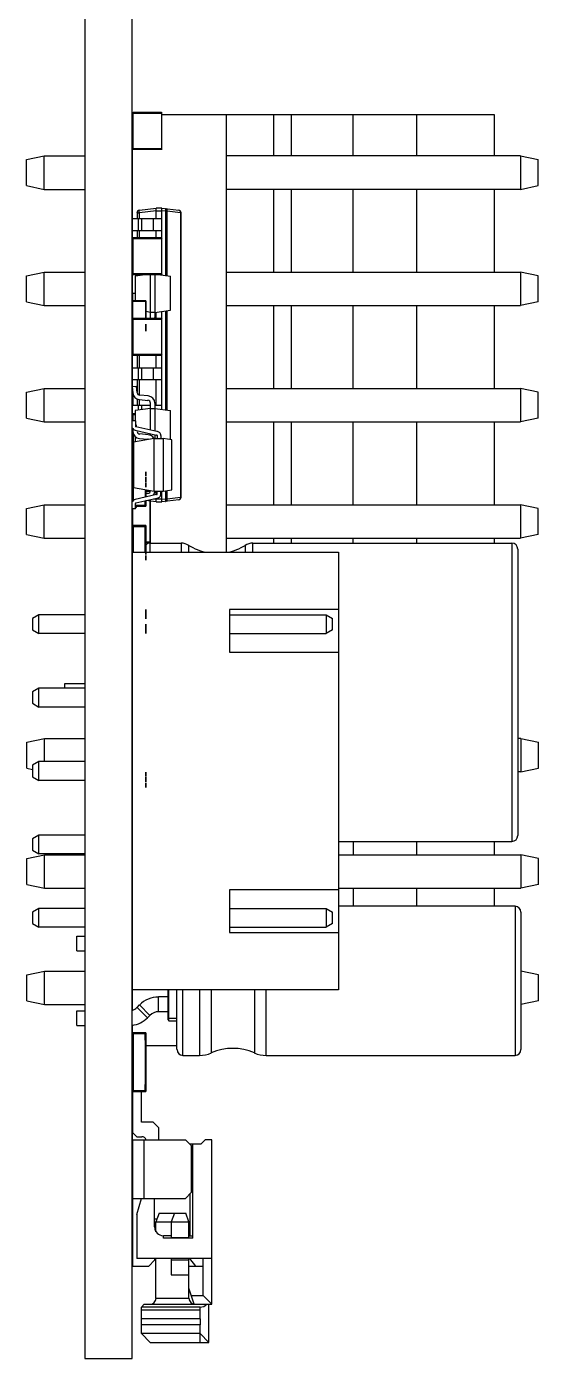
# Model space of a CAD drawing. Header units: inches. Extents: x 1.24 to 10.48, y 2 to 7.32.
# Drawn here: x 5.567 to 6.253, y 2.19 to 3.976 of the extents above; entities that cross this region are included whole.
import ezdxf

# ---------------------------------------------------------------- set-up
doc = ezdxf.new("R2010")
doc.units = ezdxf.units.IN
doc.header["$LTSCALE"] = 0.605
doc.header["$MEASUREMENT"] = 0
doc.layers.get('0').update_dxf_attribs({"linetype": 'CONTINUOUS'})

msp = doc.modelspace()

# ---------------------------------------------------------------- linework, layer by layer
at = {"color": 7, "linetype": 'Continuous'}
for p, q in [((5.6451, 7.3154), (5.6451, 2.1904)), ((5.7087, 2.1904), (5.7087, 7.3154)), ((5.7091, 3.8581), (5.7093, 3.8581)), ((5.7091, 3.6731), (5.7091, 3.8581)), ((5.7093, 3.8598), (5.7093, 3.8122)), ((5.7479, 3.8606), (5.7101, 3.8606)), ((5.7486, 3.8122), (5.7486, 3.8598)), ((5.7486, 3.8581), (6.1934, 3.8581)), ((5.8351, 3.2711), (5.8351, 3.8581)), ((6.1934, 3.8581), (6.1934, 3.8026)), ((5.7101, 3.8114), (5.7479, 3.8114)), ((5.5674, 3.7976), (5.591, 3.8026)), ((5.5674, 3.7627), (5.5674, 3.7976)), ((5.591, 3.8026), (5.6451, 3.8026)), ((5.591, 3.7577), (5.591, 3.8026)), ((5.7087, 3.8026), (5.7091, 3.8026)), ((6.2288, 3.8026), (5.8351, 3.8026)), ((6.2288, 3.8026), (6.2525, 3.7976)), ((6.2288, 3.8026), (6.2288, 3.7577)), ((6.2525, 3.7627), (6.2525, 3.7976)), ((5.5674, 3.7627), (5.591, 3.7577)), ((5.591, 3.7577), (5.6451, 3.7577)), ((5.7087, 3.7577), (5.7091, 3.7577)), ((6.2288, 3.7577), (5.8351, 3.7577)), ((6.1934, 3.7577), (6.1934, 3.6467)), ((6.2288, 3.7577), (6.2525, 3.7627)), ((5.7183, 3.7297), (5.7408, 3.7324)), ((5.7486, 3.7324), (5.7408, 3.7324)), ((5.7408, 3.7289), (5.7408, 3.7324)), ((5.7486, 3.7324), (5.7711, 3.7297)), ((5.7486, 3.7289), (5.7486, 3.7324)), ((5.7093, 3.7184), (5.7486, 3.7184)), ((5.7093, 3.7027), (5.7093, 3.7184)), ((5.7152, 3.7261), (5.7152, 3.7184)), ((5.7172, 3.7027), (5.7172, 3.7184)), ((5.7408, 3.7184), (5.7408, 3.7289)), ((5.7486, 3.6427), (5.7486, 3.7289)), ((5.7742, 3.345), (5.7742, 3.7261)), ((5.7093, 3.7027), (5.7486, 3.7027)), ((5.7152, 3.7027), (5.7152, 3.6926)), ((5.7408, 3.6926), (5.7408, 3.7027)), ((5.7093, 3.6918), (5.7093, 3.6442)), ((5.7479, 3.6926), (5.7101, 3.6926)), ((5.7093, 3.6731), (5.7087, 3.673)), ((5.7087, 3.673), (5.7093, 3.6662)), ((5.7091, 3.5692), (5.7091, 3.6676)), ((5.5674, 3.6417), (5.591, 3.6467)), ((5.591, 3.6467), (5.6451, 3.6467)), ((5.591, 3.6018), (5.591, 3.6467)), ((5.7087, 3.6467), (5.7091, 3.6467)), ((5.7101, 3.6434), (5.7479, 3.6434)), ((5.7291, 3.6434), (5.7126, 3.6411)), ((5.7152, 3.6434), (5.7152, 3.6415)), ((5.7333, 3.5859), (5.7333, 3.6434)), ((5.7392, 3.6434), (5.7392, 3.5859)), ((5.7434, 3.6434), (5.7599, 3.6411)), ((5.8351, 3.6467), (6.2288, 3.6467)), ((6.2525, 3.6417), (6.2288, 3.6467)), ((6.2288, 3.6467), (6.2288, 3.6018)), ((5.5674, 3.6068), (5.5674, 3.6417)), ((5.7126, 3.6411), (5.7126, 3.608)), ((5.7599, 3.5957), (5.7599, 3.6411)), ((6.2525, 3.6068), (6.2525, 3.6417)), ((5.5674, 3.6068), (5.591, 3.6018)), ((5.7093, 3.6184), (5.7126, 3.6184)), ((5.7093, 3.6184), (5.7093, 3.5362)), ((5.7268, 3.608), (5.7095, 3.608)), ((5.727, 3.5846), (5.727, 3.6078)), ((5.727, 3.6073), (5.727, 3.6072)), ((5.727, 3.6072), (5.727, 3.5846)), ((6.2525, 3.6068), (6.2288, 3.6018)), ((5.591, 3.6018), (5.6451, 3.6018)), ((5.7087, 3.6018), (5.7091, 3.6018)), ((5.727, 3.592), (5.727, 3.5968)), ((5.727, 3.5968), (5.727, 3.592)), ((5.7333, 3.5928), (5.727, 3.5937)), ((5.727, 3.592), (5.727, 3.5871)), ((5.727, 3.5871), (5.727, 3.592)), ((5.7392, 3.5928), (5.7333, 3.5928)), ((5.7392, 3.5928), (5.7599, 3.5957)), ((5.7408, 3.5846), (5.7408, 3.593)), ((5.7486, 3.4627), (5.7486, 3.5941)), ((5.8351, 3.6018), (6.2288, 3.6018)), ((6.1934, 3.6018), (6.1934, 3.4908)), ((5.7479, 3.5846), (5.7101, 3.5846)), ((5.727, 3.5723), (5.727, 3.5771)), ((5.727, 3.5771), (5.727, 3.5723)), ((5.727, 3.5723), (5.727, 3.5674)), ((5.727, 3.5674), (5.727, 3.5723)), ((5.7093, 3.5707), (5.7087, 3.5638)), ((5.7087, 3.5638), (5.7093, 3.5638)), ((5.7091, 3.4931), (5.7091, 3.5638)), ((5.7101, 3.5354), (5.7479, 3.5354)), ((5.7152, 3.5354), (5.7152, 3.5184)), ((5.7408, 3.5184), (5.7408, 3.5354)), ((5.7093, 3.5184), (5.7486, 3.5184)), ((5.7093, 3.5027), (5.7093, 3.5184)), ((5.7172, 3.5027), (5.7172, 3.5184)), ((5.7093, 3.5027), (5.7486, 3.5027)), ((5.7152, 3.5027), (5.7152, 3.4864)), ((5.7408, 3.4684), (5.7408, 3.5027)), ((5.5674, 3.4858), (5.591, 3.4908)), ((5.5674, 3.4509), (5.5674, 3.4858)), ((5.591, 3.4908), (5.6451, 3.4908)), ((5.591, 3.4459), (5.591, 3.4908)), ((5.7146, 3.4935), (5.7087, 3.493)), ((5.7087, 3.493), (5.7094, 3.4848)), ((5.7087, 3.4908), (5.7089, 3.4908)), ((5.7091, 3.4474), (5.7091, 3.4876)), ((5.7153, 3.4853), (5.7146, 3.4935)), ((5.7302, 3.4807), (5.7189, 3.4817)), ((5.8351, 3.4908), (6.2288, 3.4908)), ((6.2525, 3.4858), (6.2288, 3.4908)), ((6.2288, 3.4908), (6.2288, 3.4459)), ((6.2525, 3.4509), (6.2525, 3.4858)), ((5.7092, 3.481), (5.7105, 3.481)), ((5.7092, 3.4574), (5.7092, 3.481)), ((5.7093, 3.4684), (5.7333, 3.4684)), ((5.7093, 3.4474), (5.7093, 3.4684)), ((5.7107, 3.4807), (5.7096, 3.4807)), ((5.7096, 3.4807), (5.7096, 3.4684)), ((5.7333, 3.464), (5.7126, 3.4611)), ((5.7152, 3.4766), (5.7152, 3.4684)), ((5.7172, 3.4617), (5.7172, 3.4684)), ((5.7183, 3.4758), (5.7297, 3.4748)), ((5.7333, 3.4348), (5.7333, 3.4709)), ((5.7333, 3.464), (5.7392, 3.464)), ((5.7392, 3.4709), (5.7392, 3.4335)), ((5.7392, 3.4684), (5.7486, 3.4684)), ((5.7392, 3.464), (5.7599, 3.4611)), ((5.5674, 3.4509), (5.591, 3.4459)), ((5.591, 3.4459), (5.6451, 3.4459)), ((5.713, 3.4474), (5.7087, 3.4474)), ((5.7093, 3.4574), (5.7092, 3.4574)), ((5.7126, 3.4568), (5.7101, 3.4568)), ((5.7126, 3.4611), (5.7126, 3.4474)), ((5.713, 3.4474), (5.713, 3.4402)), ((5.7599, 3.4221), (5.7599, 3.4611)), ((5.8351, 3.4459), (6.2288, 3.4459)), ((6.1934, 3.4459), (6.1934, 3.3349)), ((6.2525, 3.4509), (6.2288, 3.4459)), ((5.709, 3.4375), (5.7094, 3.4328)), ((5.7091, 3.3892), (5.7091, 3.4356)), ((5.7095, 3.4321), (5.7095, 3.4118)), ((5.7127, 3.4347), (5.7414, 3.4282)), ((5.7146, 3.4415), (5.713, 3.4414)), ((5.7415, 3.433), (5.7137, 3.4393)), ((5.7148, 3.439), (5.7146, 3.4415)), ((5.7153, 3.4333), (5.7152, 3.4341)), ((5.7302, 3.4287), (5.7189, 3.4297)), ((5.7333, 3.4279), (5.7333, 3.43)), ((5.7392, 3.4287), (5.7392, 3.4238)), ((5.7093, 3.4184), (5.7095, 3.4184)), ((5.7093, 3.4002), (5.7093, 3.4184)), ((5.7106, 3.4118), (5.7095, 3.4118)), ((5.7103, 3.4108), (5.7101, 3.411)), ((5.7103, 3.4108), (5.7106, 3.4108)), ((5.7103, 3.3408), (5.7103, 3.4108)), ((5.7382, 3.4238), (5.7106, 3.4189)), ((5.7106, 3.4189), (5.7106, 3.3578)), ((5.7126, 3.4263), (5.7126, 3.4193)), ((5.7183, 3.4238), (5.7297, 3.4228)), ((5.7382, 3.4238), (5.75, 3.4238)), ((5.7382, 3.3529), (5.7382, 3.4238)), ((5.7422, 3.4277), (5.7422, 3.4238)), ((5.7469, 3.4277), (5.7469, 3.4238)), ((5.7618, 3.4217), (5.75, 3.4238)), ((5.75, 3.4238), (5.75, 3.3529)), ((5.7618, 3.355), (5.7618, 3.4217)), ((5.7093, 3.3977), (5.7103, 3.3977)), ((5.7093, 3.3977), (5.7093, 3.3907)), ((5.7095, 3.4), (5.7103, 3.4)), ((5.7095, 3.4), (5.7095, 3.3977)), ((5.7103, 3.4), (5.7101, 3.4002)), ((5.7094, 3.3921), (5.7087, 3.3838)), ((5.7087, 3.3838), (5.7103, 3.3837)), ((5.7091, 3.3395), (5.7091, 3.3838)), ((5.7093, 3.3838), (5.7093, 3.3788)), ((5.7096, 3.3684), (5.7096, 3.3782)), ((5.7101, 3.378), (5.7103, 3.378)), ((5.727, 3.3761), (5.727, 3.3791)), ((5.727, 3.3791), (5.727, 3.3761)), ((5.727, 3.3761), (5.727, 3.373)), ((5.727, 3.373), (5.727, 3.3761)), ((5.7093, 3.3684), (5.7103, 3.3684)), ((5.7093, 3.3527), (5.7093, 3.3684)), ((5.7106, 3.3578), (5.7382, 3.3529)), ((5.727, 3.3685), (5.727, 3.3716)), ((5.727, 3.3716), (5.727, 3.3685)), ((5.727, 3.3685), (5.727, 3.3655)), ((5.727, 3.3655), (5.727, 3.3685)), ((5.727, 3.3615), (5.727, 3.3645)), ((5.727, 3.3645), (5.727, 3.3615)), ((5.727, 3.3615), (5.727, 3.3584)), ((5.727, 3.3584), (5.727, 3.3615)), ((5.7093, 3.3527), (5.7103, 3.3527)), ((5.7093, 3.3447), (5.7093, 3.3397)), ((5.7103, 3.3449), (5.7095, 3.3449)), ((5.7096, 3.3449), (5.7096, 3.3527)), ((5.7103, 3.3449), (5.7101, 3.3447)), ((5.7414, 3.3485), (5.7127, 3.342)), ((5.7137, 3.3374), (5.7415, 3.3437)), ((5.726, 3.3551), (5.726, 3.3451)), ((5.726, 3.3402), (5.726, 3.334)), ((5.727, 3.3549), (5.727, 3.3453)), ((5.7331, 3.3527), (5.727, 3.3527)), ((5.7297, 3.35), (5.727, 3.3498)), ((5.7408, 3.3387), (5.727, 3.3404)), ((5.727, 3.3332), (5.727, 3.3404)), ((5.7324, 3.3397), (5.7324, 3.2846)), ((5.7328, 3.3397), (5.7328, 3.2842)), ((5.7382, 3.3529), (5.75, 3.3529)), ((5.7422, 3.3527), (5.7391, 3.3527)), ((5.7408, 3.3484), (5.7408, 3.3527)), ((5.7408, 3.3423), (5.7408, 3.3436)), ((5.7408, 3.3387), (5.7408, 3.3422)), ((5.7422, 3.349), (5.7422, 3.3529)), ((5.7469, 3.349), (5.7469, 3.3529)), ((5.7486, 3.3527), (5.7469, 3.3527)), ((5.7486, 3.3423), (5.7486, 3.3529)), ((5.7486, 3.3387), (5.7486, 3.3422)), ((5.7711, 3.3415), (5.7486, 3.3387)), ((5.75, 3.3529), (5.7618, 3.355)), ((5.5674, 3.3299), (5.591, 3.3349)), ((5.5674, 3.295), (5.5674, 3.3299)), ((5.591, 3.3349), (5.6451, 3.3349)), ((5.591, 3.29), (5.591, 3.3349)), ((5.713, 3.3293), (5.7087, 3.3293)), ((5.7091, 3.2345), (5.7091, 3.3293)), ((5.7096, 3.3068), (5.7096, 3.3293)), ((5.713, 3.3293), (5.713, 3.3365)), ((5.726, 3.334), (5.713, 3.334)), ((5.713, 3.333), (5.7268, 3.333)), ((5.713, 3.3314), (5.7146, 3.3313)), ((5.7146, 3.3313), (5.7147, 3.333)), ((5.726, 3.334), (5.7262, 3.3338)), ((5.7408, 3.3387), (5.7486, 3.3387)), ((5.8351, 3.3349), (6.2288, 3.3349)), ((6.2525, 3.3299), (6.2288, 3.3349)), ((6.2288, 3.3349), (6.2288, 3.29)), ((6.2525, 3.295), (6.2525, 3.3299)), ((5.7092, 3.3078), (5.7096, 3.3078)), ((5.7092, 3.2842), (5.7092, 3.3078)), ((5.7093, 3.3066), (5.7093, 3.2952)), ((5.7268, 3.3068), (5.7095, 3.3068)), ((5.7103, 3.3058), (5.7101, 3.306)), ((5.7103, 3.3058), (5.726, 3.3058)), ((5.7103, 3.2711), (5.7103, 3.3058)), ((5.726, 3.3058), (5.7262, 3.306)), ((5.726, 3.2711), (5.726, 3.3058)), ((5.727, 3.2952), (5.727, 3.3066)), ((5.7324, 3.3078), (5.7328, 3.3078)), ((5.5674, 3.295), (5.591, 3.29)), ((5.591, 3.29), (5.6451, 3.29)), ((5.7087, 3.29), (5.7091, 3.29)), ((5.7095, 3.295), (5.7103, 3.295)), ((5.7096, 3.295), (5.7096, 3.2846)), ((5.7103, 3.295), (5.7101, 3.2952)), ((5.726, 3.2969), (5.7262, 3.2971)), ((5.726, 3.2969), (5.7268, 3.2969)), ((5.727, 3.2952), (5.726, 3.296)), ((5.727, 3.2952), (5.727, 3.2711)), ((5.7328, 3.2921), (5.7324, 3.2921)), ((5.8351, 3.29), (6.2288, 3.29)), ((6.1934, 3.29), (6.1934, 3.2834)), ((6.2525, 3.295), (6.2288, 3.29)), ((5.7103, 3.2842), (5.7092, 3.2842)), ((5.7092, 3.2711), (5.9848, 3.2711)), ((5.7092, 2.6845), (5.7092, 3.2711)), ((5.7103, 3.2846), (5.7096, 3.2846)), ((5.7324, 3.2846), (5.727, 3.2846)), ((5.7328, 3.2842), (5.727, 3.2842)), ((5.727, 3.2784), (5.727, 3.2814)), ((5.727, 3.2814), (5.727, 3.2784)), ((5.727, 3.2784), (5.727, 3.2753)), ((5.727, 3.2753), (5.727, 3.2784)), ((5.727, 3.2713), (5.727, 3.2744)), ((5.727, 3.2744), (5.727, 3.2713)), ((5.727, 3.2713), (5.727, 3.2682)), ((5.727, 3.2682), (5.727, 3.2713)), ((5.7329, 3.2834), (5.7741, 3.2834)), ((5.8704, 3.2834), (6.2172, 3.2834)), ((5.9848, 3.2711), (5.9848, 2.6845)), ((6.225, 3.2755), (6.225, 2.8913)), ((5.727, 3.2638), (5.727, 3.2668)), ((5.727, 3.2668), (5.727, 3.2638)), ((5.727, 3.2638), (5.727, 3.2607)), ((5.727, 3.2607), (5.727, 3.2638)), ((5.7092, 3.2345), (5.7091, 3.2345)), ((5.5838, 3.1873), (5.5753, 3.1823)), ((5.5753, 3.1823), (5.5753, 3.167)), ((5.6451, 3.1873), (5.5838, 3.1873)), ((5.5838, 3.1621), (5.5838, 3.1873)), ((5.7092, 3.1873), (5.7087, 3.1873)), ((5.727, 3.1895), (5.727, 3.1944)), ((5.727, 3.1944), (5.727, 3.1895)), ((5.727, 3.187), (5.727, 3.1918)), ((5.727, 3.1918), (5.727, 3.187)), ((5.727, 3.1895), (5.727, 3.1847)), ((5.727, 3.1847), (5.727, 3.1895)), ((5.727, 3.187), (5.727, 3.1821)), ((5.727, 3.1821), (5.727, 3.187)), ((5.9848, 3.1943), (5.8391, 3.1943)), ((5.8391, 3.1943), (5.8391, 3.1373)), ((5.8391, 3.1873), (5.9684, 3.1873)), ((5.9684, 3.1873), (5.9769, 3.1823)), ((5.9684, 3.1873), (5.9684, 3.1621)), ((5.9769, 3.167), (5.9769, 3.1823)), ((5.5753, 3.167), (5.5838, 3.1621)), ((5.6451, 3.1621), (5.5838, 3.1621)), ((5.7092, 3.1621), (5.7087, 3.1621)), ((5.727, 3.1699), (5.727, 3.1747)), ((5.727, 3.1747), (5.727, 3.1699)), ((5.727, 3.1747), (5.727, 3.1699)), ((5.727, 3.1673), (5.727, 3.1721)), ((5.727, 3.1721), (5.727, 3.1673)), ((5.727, 3.1699), (5.727, 3.165)), ((5.727, 3.165), (5.727, 3.1699)), ((5.727, 3.1699), (5.727, 3.165)), ((5.727, 3.1673), (5.727, 3.1624)), ((5.727, 3.1624), (5.727, 3.1673)), ((5.8391, 3.1621), (5.9684, 3.1621)), ((5.9769, 3.167), (5.9684, 3.1621)), ((5.8391, 3.1373), (5.9848, 3.1373)), ((5.5838, 3.0888), (5.5753, 3.0839)), ((5.6451, 3.0888), (5.5838, 3.0888)), ((5.5838, 3.0636), (5.5838, 3.0888)), ((5.6187, 3.0952), (5.6451, 3.0952)), ((5.6187, 3.0888), (5.6187, 3.0952)), ((5.7087, 3.0952), (5.7092, 3.0952)), ((5.7092, 3.0888), (5.7087, 3.0888)), ((5.5753, 3.0839), (5.5753, 3.0686)), ((5.5753, 3.0686), (5.5838, 3.0636)), ((5.6451, 3.0636), (5.5838, 3.0636)), ((5.7092, 3.0636), (5.7087, 3.0636)), ((5.5675, 3.0165), (5.5912, 3.0215)), ((5.5912, 3.0215), (5.6451, 3.0215)), ((5.5912, 2.9904), (5.5912, 3.0215)), ((5.7087, 3.0215), (5.7092, 3.0215)), ((5.7087, 3.0186), (5.7092, 3.0186)), ((6.229, 3.0215), (6.225, 3.0215)), ((6.229, 3.0215), (6.2526, 3.0165)), ((6.229, 3.0215), (6.229, 2.9766)), ((5.5675, 2.9816), (5.5675, 3.0165)), ((6.2526, 2.9816), (6.2526, 3.0165)), ((5.5838, 2.9904), (5.5753, 2.9855)), ((5.5753, 2.9855), (5.5753, 2.9701)), ((5.6451, 2.9904), (5.5838, 2.9904)), ((5.5838, 2.9652), (5.5838, 2.9904)), ((5.7092, 2.9904), (5.7087, 2.9904)), ((5.5675, 2.9816), (5.5753, 2.98)), ((5.5753, 2.9701), (5.5838, 2.9652)), ((5.6451, 2.9652), (5.5838, 2.9652)), ((5.7092, 2.9652), (5.7087, 2.9652)), ((5.727, 2.9734), (5.727, 2.9764)), ((5.727, 2.9764), (5.727, 2.9734)), ((5.727, 2.9734), (5.727, 2.9703)), ((5.727, 2.9703), (5.727, 2.9734)), ((5.727, 2.9663), (5.727, 2.9694)), ((5.727, 2.9694), (5.727, 2.9663)), ((5.727, 2.9663), (5.727, 2.9632)), ((5.727, 2.9632), (5.727, 2.9663)), ((6.229, 2.9766), (6.225, 2.9766)), ((6.229, 2.9766), (6.2526, 2.9816)), ((5.727, 2.9588), (5.727, 2.9618)), ((5.727, 2.9618), (5.727, 2.9588)), ((5.727, 2.9588), (5.727, 2.9557)), ((5.727, 2.9557), (5.727, 2.9588)), ((5.5838, 2.892), (5.5753, 2.8871)), ((5.5753, 2.8871), (5.5753, 2.8717)), ((5.6451, 2.892), (5.5838, 2.892)), ((5.5838, 2.8668), (5.5838, 2.892)), ((5.7092, 2.892), (5.7087, 2.892)), ((5.9848, 2.8834), (6.2172, 2.8834)), ((6.1935, 2.8834), (6.1935, 2.8656)), ((5.5675, 2.8606), (5.5912, 2.8656)), ((5.5675, 2.8257), (5.5675, 2.8606)), ((5.5753, 2.8717), (5.5838, 2.8668)), ((5.6451, 2.8668), (5.5838, 2.8668)), ((5.5912, 2.8656), (5.6451, 2.8656)), ((5.5912, 2.8207), (5.5912, 2.8656)), ((5.7092, 2.8668), (5.7087, 2.8668)), ((5.7087, 2.8656), (5.7092, 2.8656)), ((5.9848, 2.8656), (6.229, 2.8656)), ((6.2526, 2.8606), (6.229, 2.8656)), ((6.229, 2.8656), (6.229, 2.8207)), ((6.2526, 2.8257), (6.2526, 2.8606)), ((5.5675, 2.8257), (5.5912, 2.8207)), ((5.7087, 2.8383), (5.7092, 2.8383)), ((6.2526, 2.8257), (6.229, 2.8207)), ((5.5912, 2.8207), (5.6451, 2.8207)), ((5.7092, 2.8082), (5.7087, 2.8082)), ((5.9848, 2.8184), (5.8391, 2.8184)), ((5.8391, 2.8184), (5.8391, 2.7613)), ((5.9848, 2.8207), (6.229, 2.8207)), ((6.1935, 2.8207), (6.1935, 2.7965)), ((5.5838, 2.7936), (5.5753, 2.7886)), ((5.5753, 2.7886), (5.5753, 2.7733)), ((5.6451, 2.7936), (5.5838, 2.7936)), ((5.5838, 2.7684), (5.5838, 2.7936)), ((5.7092, 2.7936), (5.7087, 2.7936)), ((5.8391, 2.7936), (5.9684, 2.7936)), ((5.9684, 2.7936), (5.9769, 2.7886)), ((5.9684, 2.7936), (5.9684, 2.7684)), ((5.9769, 2.7733), (5.9769, 2.7886)), ((6.2214, 2.7965), (5.9848, 2.7965)), ((6.2293, 2.7886), (6.2293, 2.6044)), ((5.5753, 2.7733), (5.5838, 2.7684)), ((5.6451, 2.7684), (5.5838, 2.7684)), ((5.7092, 2.7684), (5.7087, 2.7684)), ((5.8391, 2.7684), (5.9684, 2.7684)), ((5.9769, 2.7733), (5.9684, 2.7684)), ((5.6348, 2.7565), (5.6451, 2.7565)), ((5.6348, 2.7368), (5.6348, 2.7565)), ((5.8391, 2.7613), (5.9848, 2.7613)), ((5.6348, 2.7368), (5.6451, 2.7368)), ((5.5675, 2.7047), (5.5912, 2.7097)), ((5.5675, 2.6698), (5.5675, 2.7047)), ((5.5912, 2.7097), (5.6451, 2.7097)), ((5.5912, 2.6648), (5.5912, 2.7097)), ((5.7087, 2.7097), (5.7092, 2.7097)), ((6.2526, 2.7047), (6.2293, 2.7096)), ((6.2526, 2.6698), (6.2526, 2.7047)), ((5.9848, 2.6845), (5.7092, 2.6845)), ((5.7093, 2.6572), (5.7093, 2.6845)), ((5.7569, 2.6442), (5.7569, 2.6845)), ((5.7687, 2.6044), (5.7687, 2.6845)), ((5.5675, 2.6698), (5.5912, 2.6648)), ((5.5912, 2.6648), (5.6451, 2.6648)), ((5.7087, 2.6648), (5.7093, 2.6648)), ((5.7152, 2.661), (5.7184, 2.6642)), ((5.7569, 2.6749), (5.7441, 2.6749)), ((6.2526, 2.6698), (6.2293, 2.6649)), ((5.6348, 2.6563), (5.6451, 2.6563)), ((5.6348, 2.6366), (5.6348, 2.6563)), ((5.7291, 2.6471), (5.7323, 2.6503)), ((5.7569, 2.6552), (5.7441, 2.6552)), ((5.758, 2.643), (5.7687, 2.643)), ((5.6348, 2.6366), (5.6451, 2.6366)), ((5.7093, 2.6093), (5.7093, 2.637)), ((5.7093, 2.6266), (5.7093, 2.6152)), ((5.7268, 2.6268), (5.7095, 2.6268)), ((5.7103, 2.6258), (5.7101, 2.626)), ((5.7103, 2.6258), (5.726, 2.6258)), ((5.7103, 2.549), (5.7103, 2.6258)), ((5.726, 2.6258), (5.7262, 2.626)), ((5.726, 2.6258), (5.726, 2.549)), ((5.727, 2.6152), (5.727, 2.6266)), ((5.7103, 2.6093), (5.7093, 2.6093)), ((5.7095, 2.615), (5.7103, 2.615)), ((5.7103, 2.615), (5.7101, 2.6152)), ((5.726, 2.6169), (5.7262, 2.6171)), ((5.726, 2.6169), (5.7268, 2.6169)), ((5.727, 2.6152), (5.726, 2.616)), ((5.727, 2.6152), (5.727, 2.5597)), ((5.7687, 2.6093), (5.727, 2.6093)), ((5.727, 2.5911), (5.727, 2.5941)), ((5.727, 2.5941), (5.727, 2.5911)), ((5.727, 2.5911), (5.727, 2.588)), ((5.727, 2.588), (5.727, 2.5911)), ((5.7766, 2.5965), (5.7988, 2.5965)), ((5.8882, 2.5965), (6.2214, 2.5965)), ((5.727, 2.5835), (5.727, 2.5866)), ((5.727, 2.5866), (5.727, 2.5835)), ((5.727, 2.5835), (5.727, 2.5805)), ((5.727, 2.5805), (5.727, 2.5835)), ((5.727, 2.5765), (5.727, 2.5795)), ((5.727, 2.5795), (5.727, 2.5765)), ((5.727, 2.5765), (5.727, 2.5734)), ((5.727, 2.5734), (5.727, 2.5765)), ((5.7103, 2.5623), (5.7091, 2.5623)), ((5.7091, 2.5623), (5.7091, 2.4934)), ((5.7093, 2.5597), (5.7093, 2.5482)), ((5.7103, 2.5599), (5.7095, 2.5599)), ((5.7103, 2.5599), (5.7101, 2.5597)), ((5.727, 2.5597), (5.726, 2.5589)), ((5.7268, 2.5579), (5.726, 2.5579)), ((5.726, 2.5579), (5.7262, 2.5577)), ((5.727, 2.5482), (5.727, 2.5596)), ((5.7095, 2.548), (5.7268, 2.548)), ((5.7103, 2.549), (5.7101, 2.5488)), ((5.726, 2.549), (5.7103, 2.549)), ((5.721, 2.5071), (5.721, 2.548)), ((5.726, 2.549), (5.7262, 2.5488)), ((5.7367, 2.5071), (5.721, 2.5071)), ((5.7367, 2.5071), (5.7446, 2.4993)), ((5.7151, 2.4875), (5.7091, 2.4934)), ((5.7091, 2.4835), (5.78, 2.4835)), ((5.7091, 2.4835), (5.7091, 2.3142)), ((5.7151, 2.4875), (5.7217, 2.4875)), ((5.7446, 2.4835), (5.7446, 2.4993)), ((5.78, 2.4835), (5.7879, 2.4757)), ((5.8005, 2.4776), (5.8064, 2.4835)), ((5.8154, 2.4835), (5.8064, 2.4835)), ((5.8154, 2.2631), (5.8154, 2.4835)), ((5.8005, 2.4776), (5.7859, 2.4776)), ((5.7879, 2.4757), (5.7879, 2.4127)), ((5.7899, 2.3516), (5.7899, 2.4776)), ((5.7899, 2.452), (5.7879, 2.452)), ((5.7879, 2.4127), (5.78, 2.4048)), ((5.7859, 2.4107), (5.7859, 2.3549)), ((5.7091, 2.4048), (5.78, 2.4048)), ((5.7151, 2.3831), (5.721, 2.4048)), ((5.7387, 2.3667), (5.7387, 2.4048)), ((5.7151, 2.3831), (5.7151, 2.3241)), ((5.7421, 2.3772), (5.7387, 2.3772)), ((5.745, 2.3851), (5.7406, 2.3733)), ((5.745, 2.3851), (5.7804, 2.3851)), ((5.7654, 2.3851), (5.7611, 2.3733)), ((5.7847, 2.3733), (5.7804, 2.3851)), ((5.7406, 2.3674), (5.7387, 2.3674)), ((5.7395, 2.3625), (5.7395, 2.3674)), ((5.7406, 2.3733), (5.7847, 2.3733)), ((5.7406, 2.3602), (5.7406, 2.3733)), ((5.7611, 2.3733), (5.7611, 2.3518)), ((5.7847, 2.3518), (5.7847, 2.3733)), ((5.7611, 2.3549), (5.7505, 2.3549)), ((5.7505, 2.3516), (5.7505, 2.3549)), ((5.7899, 2.3516), (5.7505, 2.3516)), ((5.7847, 2.3518), (5.7611, 2.3518)), ((5.7847, 2.3549), (5.7899, 2.3549)), ((5.8154, 2.3241), (5.7151, 2.3241)), ((5.7387, 2.3221), (5.7308, 2.3142)), ((5.7387, 2.3241), (5.7387, 2.3221)), ((5.7406, 2.2709), (5.7406, 2.3241)), ((5.7611, 2.3241), (5.7611, 2.3024)), ((5.7847, 2.2709), (5.7847, 2.3241)), ((5.7938, 2.3142), (5.7859, 2.3241)), ((5.8036, 2.2749), (5.8036, 2.3241)), ((5.7091, 2.3142), (5.7308, 2.3142)), ((5.7847, 2.3142), (5.8036, 2.3142)), ((5.7611, 2.3024), (5.7847, 2.3024)), ((5.7918, 2.2631), (5.7847, 2.2843)), ((5.7879, 2.2749), (5.8036, 2.2749)), ((5.8036, 2.2749), (5.8154, 2.2631)), ((5.721, 2.2591), (5.7249, 2.2631)), ((5.7997, 2.2591), (5.721, 2.2591)), ((5.721, 2.2237), (5.721, 2.2591)), ((5.7997, 2.2552), (5.721, 2.2552)), ((5.7249, 2.2631), (5.8154, 2.2631)), ((5.7997, 2.2434), (5.7997, 2.2591)), ((5.8115, 2.2119), (5.8115, 2.2631)), ((5.7997, 2.2434), (5.721, 2.2434)), ((5.7997, 2.2355), (5.721, 2.2355)), ((5.7997, 2.2119), (5.7997, 2.2355)), ((5.721, 2.2237), (5.7328, 2.2119)), ((5.7997, 2.2237), (5.8115, 2.2119)), ((5.7328, 2.2119), (5.8115, 2.2119)), ((5.6451, 2.1904), (5.7087, 2.1904))]:
    msp.add_line(p, q, dxfattribs=at)
at = {"color": 9, "linetype": 'Continuous'}
for p, q in [((5.7093, 3.8598), (5.7486, 3.8598)), ((5.7101, 3.8114), (5.7101, 3.8606)), ((5.7479, 3.8606), (5.7479, 3.8114)), ((5.8983, 3.8026), (5.8983, 3.8581)), ((5.9215, 3.8581), (5.9215, 3.8026)), ((6.0044, 3.8581), (6.0044, 3.8026)), ((6.09, 3.8026), (6.09, 3.8581)), ((5.7486, 3.8122), (5.7093, 3.8122)), ((5.8983, 3.6467), (5.8983, 3.7577)), ((5.9215, 3.7577), (5.9215, 3.6467)), ((6.0044, 3.7577), (6.0044, 3.6467)), ((6.09, 3.6467), (6.09, 3.7577)), ((5.7532, 3.7318), (5.7533, 3.7318)), ((5.7152, 3.7261), (5.7183, 3.7261)), ((5.7408, 3.7289), (5.7183, 3.7261)), ((5.7183, 3.7184), (5.7183, 3.7261)), ((5.7211, 3.7184), (5.7211, 3.7027)), ((5.7368, 3.7184), (5.7368, 3.7027)), ((5.7408, 3.7289), (5.7486, 3.7289)), ((5.7532, 3.7283), (5.7486, 3.7289)), ((5.7532, 3.7283), (5.7556, 3.7283)), ((5.7532, 3.7283), (5.7532, 3.642)), ((5.7735, 3.7261), (5.7556, 3.7283)), ((5.7556, 3.6417), (5.7556, 3.7283)), ((5.7735, 3.7261), (5.7742, 3.7261)), ((5.7735, 3.7261), (5.7735, 3.345)), ((5.7183, 3.6926), (5.7183, 3.7027)), ((5.7093, 3.6918), (5.7486, 3.6918)), ((5.7101, 3.6434), (5.7101, 3.6926)), ((5.7479, 3.6926), (5.7479, 3.6434)), ((5.7486, 3.6442), (5.7093, 3.6442)), ((5.7183, 3.6419), (5.7183, 3.6434)), ((5.7093, 3.6078), (5.727, 3.6078)), ((5.7095, 3.5844), (5.7095, 3.608)), ((5.7268, 3.608), (5.7268, 3.5846)), ((5.7532, 3.5948), (5.7532, 3.462)), ((5.7556, 3.4617), (5.7556, 3.5951)), ((5.8983, 3.4908), (5.8983, 3.6018)), ((5.9215, 3.6018), (5.9215, 3.4908)), ((6.0044, 3.6018), (6.0044, 3.4908)), ((6.09, 3.4908), (6.09, 3.6018)), ((5.7093, 3.5838), (5.7486, 3.5838)), ((5.7101, 3.5354), (5.7101, 3.5846)), ((5.7479, 3.5846), (5.7479, 3.5354)), ((5.7486, 3.5362), (5.7093, 3.5362)), ((5.7183, 3.5184), (5.7183, 3.5354)), ((5.7211, 3.5184), (5.7211, 3.5027)), ((5.7368, 3.5184), (5.7368, 3.5027)), ((5.7183, 3.4818), (5.7183, 3.5027)), ((5.7183, 3.4684), (5.7183, 3.4758)), ((5.7211, 3.4684), (5.7211, 3.4623)), ((5.7093, 3.456), (5.7126, 3.456)), ((5.7101, 3.4474), (5.7101, 3.4568)), ((5.8983, 3.3349), (5.8983, 3.4459)), ((5.9215, 3.4459), (5.9215, 3.3349)), ((6.0044, 3.4459), (6.0044, 3.3349)), ((6.09, 3.3349), (6.09, 3.4459)), ((5.7103, 3.4118), (5.7103, 3.4295)), ((5.7093, 3.4116), (5.7106, 3.4116)), ((5.7095, 3.4), (5.7095, 3.4118)), ((5.7106, 3.411), (5.7101, 3.411)), ((5.7101, 3.411), (5.7101, 3.4002)), ((5.7101, 3.4002), (5.7093, 3.4002)), ((5.7101, 3.3949), (5.7101, 3.3977)), ((5.7103, 3.3788), (5.7093, 3.3788)), ((5.7101, 3.378), (5.7101, 3.3837)), ((5.7093, 3.3447), (5.7101, 3.3447)), ((5.7095, 3.34), (5.7095, 3.3449)), ((5.7101, 3.3447), (5.7101, 3.3406)), ((5.7262, 3.3338), (5.7262, 3.3403)), ((5.7268, 3.3404), (5.7268, 3.333)), ((5.737, 3.3427), (5.7408, 3.3422)), ((5.7486, 3.3423), (5.7408, 3.3423)), ((5.7486, 3.3422), (5.7532, 3.3428)), ((5.7532, 3.3535), (5.7532, 3.3428)), ((5.7556, 3.3428), (5.7532, 3.3428)), ((5.7533, 3.3394), (5.7532, 3.3393)), ((5.7556, 3.3428), (5.7556, 3.3539)), ((5.7556, 3.3428), (5.7735, 3.345)), ((5.7742, 3.345), (5.7735, 3.345)), ((5.713, 3.3338), (5.7262, 3.3338)), ((5.727, 3.3332), (5.713, 3.3332)), ((5.7093, 3.3066), (5.727, 3.3066)), ((5.7095, 3.295), (5.7095, 3.3068)), ((5.7262, 3.306), (5.7101, 3.306)), ((5.7101, 3.306), (5.7101, 3.2952)), ((5.7262, 3.2971), (5.7262, 3.306)), ((5.7268, 3.3068), (5.7268, 3.2953)), ((5.7101, 3.2952), (5.7093, 3.2952)), ((5.727, 3.2971), (5.7262, 3.2971)), ((5.8983, 3.2834), (5.8983, 3.29)), ((5.9215, 3.29), (5.9215, 3.2834)), ((6.0044, 3.29), (6.0044, 3.2834)), ((6.09, 3.2834), (6.09, 3.29)), ((5.7329, 3.2711), (5.7329, 3.2834)), ((5.7741, 3.2834), (5.7741, 3.2711)), ((5.7846, 3.2711), (5.7846, 3.2804)), ((5.86, 3.2804), (5.86, 3.2711)), ((5.8704, 3.2711), (5.8704, 3.2834)), ((6.2172, 3.2834), (6.2172, 2.8834)), ((6.0045, 2.8834), (6.0045, 2.8656)), ((6.0901, 2.8656), (6.0901, 2.8834)), ((6.0045, 2.8207), (6.0045, 2.7965)), ((6.0901, 2.7965), (6.0901, 2.8207)), ((6.2214, 2.7965), (6.2214, 2.5965)), ((5.758, 2.643), (5.758, 2.6845)), ((5.7766, 2.5965), (5.7766, 2.6845)), ((5.7988, 2.6845), (5.7988, 2.5965)), ((5.8147, 2.5999), (5.8147, 2.6845)), ((5.8723, 2.6845), (5.8723, 2.5999)), ((5.8882, 2.5965), (5.8882, 2.6845)), ((5.7291, 2.6471), (5.7152, 2.661)), ((5.7184, 2.6642), (5.7323, 2.6503)), ((5.7441, 2.6552), (5.7441, 2.6749)), ((5.7687, 2.6459), (5.758, 2.6459)), ((5.7093, 2.6266), (5.727, 2.6266)), ((5.7095, 2.615), (5.7095, 2.6268)), ((5.7262, 2.626), (5.7101, 2.626)), ((5.7101, 2.626), (5.7101, 2.6152)), ((5.7262, 2.6171), (5.7262, 2.626)), ((5.7268, 2.6268), (5.7268, 2.6153)), ((5.7101, 2.6152), (5.7093, 2.6152)), ((5.727, 2.6171), (5.7262, 2.6171)), ((5.7093, 2.5597), (5.7101, 2.5597)), ((5.7095, 2.548), (5.7095, 2.5599)), ((5.7101, 2.5597), (5.7101, 2.5488)), ((5.7262, 2.5577), (5.727, 2.5577)), ((5.7262, 2.5488), (5.7262, 2.5577)), ((5.7268, 2.5595), (5.7268, 2.548)), ((5.727, 2.5482), (5.7093, 2.5482)), ((5.7101, 2.5488), (5.7262, 2.5488)), ((5.7249, 2.4048), (5.7249, 2.4835)), ((5.7611, 2.3226), (5.7847, 2.3226)), ((5.7406, 2.2709), (5.7847, 2.2709)), ((5.7997, 2.2434), (5.7997, 2.2355)), ((5.7997, 2.2237), (5.721, 2.2237))]:
    msp.add_line(p, q, dxfattribs=at)
at = {"color": 40, "linetype": 'Continuous'}
for p, q in [((5.7091, 2.5623), (5.7091, 2.5741)), ((5.7091, 2.4835), (5.7091, 2.4934))]:
    msp.add_line(p, q, dxfattribs=at)
at = {"color": 7, "linetype": 'Continuous'}
for centre, radius, start, end in [((5.7101, 3.8598), 0.000787, 90, 180), ((5.7479, 3.8598), 0.000787, 0, 90), ((5.7101, 3.8122), 0.000787, 180, 270), ((5.7479, 3.8122), 0.000787, 270, 0), ((5.7187, 3.7261), 0.00354, 97, 180), ((5.7707, 3.7261), 0.00354, 0, 83), ((5.7101, 3.6918), 0.000787, 90, 180), ((5.7479, 3.6918), 0.000787, 0, 90), ((5.7101, 3.6442), 0.000787, 180, 270), ((5.7479, 3.6442), 0.000787, 270, 0), ((5.7095, 3.6078), 0.000197, 90, 180), ((5.7268, 3.6078), 0.000197, 0, 90), ((5.7101, 3.5838), 0.000787, 90, 180), ((5.7293, 3.5859), 0.00394, 340.7981, 0), ((5.7293, 3.5859), 0.00984, 352.4403, 0), ((5.7479, 3.5838), 0.000787, 0, 90), ((5.7101, 3.5362), 0.000787, 180, 270), ((5.7479, 3.5362), 0.000787, 270, 0), ((5.7192, 3.4856), 0.00984, 185, 265), ((5.7192, 3.4856), 0.00394, 185, 265), ((5.7293, 3.4709), 0.00394, 0, 85), ((5.7293, 3.4709), 0.00984, 0, 85), ((5.7101, 3.456), 0.000787, 90, 180), ((5.714, 3.4402), 0.00567, 201.4669, 257.2288), ((5.7192, 3.4336), 0.00984, 185, 265), ((5.714, 3.4402), 0.000948, 180, 257.2288), ((5.7192, 3.4336), 0.00394, 185, 265), ((5.7293, 3.4189), 0.00984, 29.4355, 85), ((5.7417, 3.4277), 0.000533, 0, 124.4233), ((5.7417, 3.4277), 0.00526, 0, 91.8721), ((5.7095, 3.4116), 0.000197, 90, 180), ((5.7293, 3.4189), 0.00394, 66.2975, 85), ((5.7095, 3.4002), 0.000197, 180, 270), ((5.7192, 3.3912), 0.00984, 155.3145, 175), ((5.7101, 3.3788), 0.000787, 180, 270), ((5.714, 3.3365), 0.00567, 102.7712, 158.5329), ((5.7095, 3.3447), 0.000197, 90, 180), ((5.7293, 3.3539), 0.00394, 275, 358.0186), ((5.7293, 3.3539), 0.00984, 319.2951, 354.1434), ((5.7417, 3.349), 0.000533, 235.5767, 0), ((5.7417, 3.349), 0.00526, 268.1279, 0), ((5.7707, 3.345), 0.00354, 277, 0), ((5.714, 3.3365), 0.000948, 102.7712, 180), ((5.7268, 3.3332), 0.000197, 270, 0), ((5.7095, 3.3066), 0.000197, 90, 180), ((5.7268, 3.3066), 0.000197, 0, 90), ((5.7095, 3.2952), 0.000197, 180, 270), ((5.7268, 3.2971), 0.000197, 270, 0), ((5.7329, 3.2755), 0.00787, 90, 138.1658), ((5.7741, 3.2637), 0.0197, 58.0473, 90), ((5.8223, 3.3409), 0.0713, 238.0473, 258.3124), ((5.8223, 3.3409), 0.0713, 281.6876, 301.9528), ((5.8704, 3.2637), 0.0197, 90, 121.9528), ((6.2172, 3.2755), 0.00787, 0, 90), ((6.2172, 2.8913), 0.00787, 270, 0), ((6.2214, 2.7886), 0.00787, 0, 90), ((5.7037, 2.7206), 0.0359, 81.2797, 82.0874), ((5.7037, 2.7206), 0.0162, 70.3538, 72.2259), ((5.7037, 2.6724), 0.0162, 287.7741, 315), ((5.7441, 2.6384), 0.0364, 90, 135), ((5.7037, 2.6724), 0.0359, 277.9125, 315), ((5.7441, 2.6384), 0.0167, 90, 135), ((5.758, 2.6442), 0.00118, 180, 270), ((5.7095, 2.6266), 0.000197, 90, 180), ((5.7268, 2.6266), 0.000197, 0, 90), ((5.7095, 2.6152), 0.000197, 180, 270), ((5.7268, 2.6171), 0.000197, 270, 0), ((5.7766, 2.6044), 0.00787, 180, 270), ((5.7988, 2.6359), 0.0394, 270, 293.8631), ((5.8435, 2.5348), 0.0712, 66.1369, 113.8631), ((5.8882, 2.6359), 0.0394, 246.1369, 270), ((6.2214, 2.6044), 0.00787, 270, 0), ((5.7095, 2.5597), 0.000197, 90, 180), ((5.7268, 2.5577), 0.000197, 0, 90), ((5.7095, 2.5482), 0.000197, 180, 270), ((5.7268, 2.5482), 0.000197, 270, 0), ((5.7217, 2.4816), 0.00591, 19.4712, 90), ((5.7505, 2.3667), 0.0118, 180, 270), ((5.7328, 2.2709), 0.00787, 270, 360), ((5.7926, 2.2709), 0.00787, 180, 270)]:
    msp.add_arc(centre, radius, start, end, dxfattribs=at)
for centre, major_axis, ratio, start_param, end_param in [((5.7119, 3.7289), (0.0289, 0), 0.122785, 0, 0.007426), ((5.7775, 3.7289), (0.0289, 0), 0.122785, 3.134166, 3.141593), ((5.7119, 3.3423), (0.0289, 0), 0.122785, -0.007426, 0), ((5.7775, 3.3423), (0.0289, 0), 0.122785, 3.141593, 3.149019), ((5.7997, 2.2709), (0, 0.0118), 1, -3.141593, -2.300524)]:
    msp.add_ellipse(centre, major_axis=major_axis, ratio=ratio, start_param=start_param, end_param=end_param, dxfattribs=at)
at = {"color": 9, "linetype": 'Continuous'}
for points, knots in [([(5.7556, 3.7283), (5.7556, 3.7284), (5.7556, 3.7287), (5.7556, 3.729), (5.7555, 3.7293), (5.7555, 3.7296), (5.7554, 3.7299), (5.7553, 3.7302), (5.7551, 3.7305), (5.755, 3.7307), (5.7548, 3.7309), (5.7546, 3.7311), (5.7544, 3.7313), (5.7542, 3.7315), (5.754, 3.7316), (5.7537, 3.7317), (5.7535, 3.7318), (5.7533, 3.7318), (5.7532, 3.7318)], [0, 0, 0, 0, 0.070005, 0.139552, 0.20843, 0.276448, 0.343432, 0.409242, 0.473767, 0.536935, 0.598718, 0.659133, 0.718249, 0.77618, 0.833094, 0.8892, 0.944745, 1, 1, 1, 1]), ([(5.7533, 3.7318), (5.7533, 3.7318), (5.7533, 3.7317), (5.7533, 3.7317), (5.7534, 3.7316), (5.7534, 3.7316), (5.7534, 3.7315), (5.7534, 3.7315), (5.7534, 3.7314), (5.7534, 3.7313), (5.7534, 3.7312), (5.7534, 3.7311), (5.7534, 3.731), (5.7534, 3.7308), (5.7534, 3.7306), (5.7534, 3.7304), (5.7534, 3.7303), (5.7534, 3.73), (5.7534, 3.7298), (5.7534, 3.7295), (5.7533, 3.7292), (5.7533, 3.7288), (5.7533, 3.7285), (5.7532, 3.7283)], [0, 0, 0, 0, 0.010661, 0.022909, 0.036774, 0.05227, 0.069392, 0.08813, 0.108464, 0.130369, 0.153814, 0.178765, 0.233022, 0.292787, 0.357658, 0.39187, 0.427188, 0.500891, 0.578249, 0.658716, 0.741723, 0.826676, 1, 1, 1, 1]), ([(5.7183, 3.7261), (5.7183, 3.7262), (5.7183, 3.7265), (5.7182, 3.7268), (5.7182, 3.7271), (5.7182, 3.7275), (5.7181, 3.7278), (5.7181, 3.7281), (5.7181, 3.7283), (5.7181, 3.7286), (5.7181, 3.7287), (5.7181, 3.7288), (5.7181, 3.7289), (5.7181, 3.729), (5.7181, 3.7291), (5.7181, 3.7292), (5.7182, 3.7293), (5.7182, 3.7294), (5.7182, 3.7294), (5.7182, 3.7295), (5.7182, 3.7295), (5.7182, 3.7295), (5.7182, 3.7296), (5.7182, 3.7296), (5.7182, 3.7296), (5.7182, 3.7296), (5.7182, 3.7296), (5.7183, 3.7296), (5.7183, 3.7296), (5.7183, 3.7296), (5.7183, 3.7297), (5.7183, 3.7297), (5.7183, 3.7297)], [0, 0, 0, 0, 0.096327, 0.191619, 0.284991, 0.375575, 0.46253, 0.545055, 0.62239, 0.69383, 0.727138, 0.758736, 0.788557, 0.816538, 0.84262, 0.866753, 0.888893, 0.909005, 0.927065, 0.943063, 0.950291, 0.95701, 0.963224, 0.968942, 0.974177, 0.978946, 0.983274, 0.987195, 0.990755, 0.994018, 0.997066, 1, 1, 1, 1]), ([(5.7711, 3.7297), (5.7712, 3.7296), (5.7714, 3.7296), (5.7716, 3.7295), (5.7719, 3.7294), (5.7721, 3.7293), (5.7723, 3.7291), (5.7725, 3.729), (5.7727, 3.7287), (5.7729, 3.7285), (5.773, 3.7283), (5.7732, 3.728), (5.7733, 3.7277), (5.7734, 3.7274), (5.7734, 3.7271), (5.7735, 3.7268), (5.7735, 3.7265), (5.7735, 3.7262), (5.7735, 3.7261)], [0, 0, 0, 0, 0.055256, 0.110802, 0.166907, 0.223821, 0.281753, 0.340868, 0.401283, 0.463066, 0.526234, 0.590759, 0.656568, 0.723553, 0.79157, 0.860448, 0.929995, 1, 1, 1, 1]), ([(5.7532, 3.3428), (5.7533, 3.3426), (5.7533, 3.3423), (5.7533, 3.3419), (5.7534, 3.3416), (5.7534, 3.3413), (5.7534, 3.3411), (5.7534, 3.3409), (5.7534, 3.3407), (5.7534, 3.3405), (5.7534, 3.3404), (5.7534, 3.3402), (5.7534, 3.34), (5.7534, 3.3399), (5.7534, 3.3398), (5.7534, 3.3397), (5.7534, 3.3396), (5.7534, 3.3396), (5.7534, 3.3395), (5.7534, 3.3395), (5.7533, 3.3394), (5.7533, 3.3394), (5.7533, 3.3394), (5.7533, 3.3394)], [0, 0, 0, 0, 0.173367, 0.25834, 0.341364, 0.421847, 0.499218, 0.57293, 0.608251, 0.642465, 0.707337, 0.767099, 0.821347, 0.846292, 0.86973, 0.891627, 0.911951, 0.930678, 0.947788, 0.96327, 0.977122, 0.989355, 1, 1, 1, 1]), ([(5.7532, 3.3393), (5.7533, 3.3393), (5.7535, 3.3393), (5.7537, 3.3394), (5.754, 3.3395), (5.7542, 3.3396), (5.7544, 3.3398), (5.7546, 3.34), (5.7548, 3.3402), (5.755, 3.3404), (5.7551, 3.3407), (5.7553, 3.3409), (5.7554, 3.3412), (5.7555, 3.3415), (5.7555, 3.3418), (5.7556, 3.3421), (5.7556, 3.3425), (5.7556, 3.3427), (5.7556, 3.3428)], [0, 0, 0, 0, 0.055255, 0.1108, 0.166906, 0.22382, 0.281751, 0.340867, 0.401282, 0.463065, 0.526233, 0.590758, 0.656568, 0.723552, 0.79157, 0.860448, 0.929995, 1, 1, 1, 1]), ([(5.7735, 3.345), (5.7735, 3.3449), (5.7735, 3.3447), (5.7735, 3.3443), (5.7734, 3.344), (5.7734, 3.3437), (5.7733, 3.3434), (5.7732, 3.3431), (5.773, 3.3429), (5.7729, 3.3426), (5.7727, 3.3424), (5.7725, 3.3422), (5.7723, 3.342), (5.7721, 3.3418), (5.7719, 3.3417), (5.7716, 3.3416), (5.7714, 3.3415), (5.7712, 3.3415), (5.7711, 3.3415)], [0, 0, 0, 0, 0.070005, 0.139552, 0.20843, 0.276447, 0.343432, 0.409241, 0.473766, 0.536934, 0.598717, 0.659132, 0.718247, 0.776179, 0.833093, 0.889198, 0.944744, 1, 1, 1, 1]), ([(5.758, 2.6459), (5.758, 2.6459), (5.7579, 2.6459), (5.7577, 2.6459), (5.7576, 2.6459), (5.7574, 2.646), (5.7573, 2.6461), (5.7572, 2.6461), (5.7571, 2.6462), (5.7571, 2.6463), (5.757, 2.6463), (5.757, 2.6464), (5.7569, 2.6465), (5.7569, 2.6466), (5.7569, 2.6467), (5.7569, 2.6467), (5.7569, 2.6468)], [0, 0, 0, 0, 0.14121, 0.21114, 0.280234, 0.414843, 0.480083, 0.543722, 0.605689, 0.665968, 0.724613, 0.78175, 0.83757, 0.89233, 0.946364, 1, 1, 1, 1])]:
    msp.add_open_spline(points, degree=3, knots=knots, dxfattribs=at)

doc.saveas('drawing.dxf')
